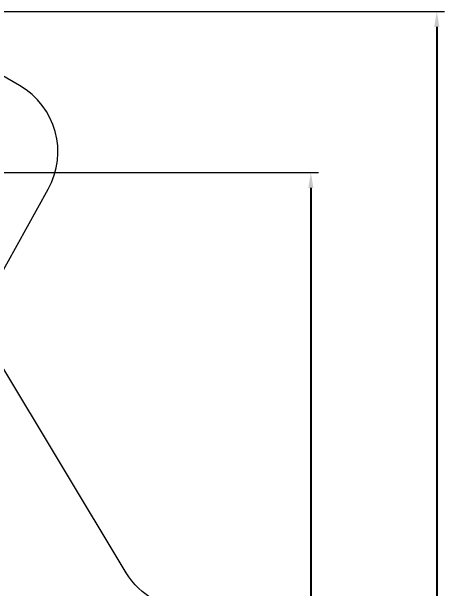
# Model space of a CAD drawing. Header units: millimetres. Extents: x -12977 to 11786, y -11805 to 10558.
# Drawn here: x 6140 to 11786, y 3033 to 10558 of the extents above; entities that cross this region are included whole.
import ezdxf

# ---------------------------------------------------------------- set-up
doc = ezdxf.new("R2010")
doc.units = ezdxf.units.MM
for name, color, linetype in [('DIKOM_ЗОНА', 80, 'Continuous'), ('DIKOM_РАЗМЕР_ЗОНА', 7, 'Continuous'), ('DIKOM_РАЗМЕР_ОБЪЕКТА', 7, 'Continuous')]:
    doc.layers.add(name, color=color, linetype=linetype)
doc.styles.add('style1', font='arial.ttf', dxfattribs={"width": 0.8})
doc.dimstyles.new('1-50', dxfattribs={"dimtxt": 300, "dimasz": 200, "dimexe": 100, "dimexo": 0, "dimgap": 100, "dimtad": 1, "dimtxsty": 'style1', "dimcen": 200, "dimclrd": 7, "dimclre": 7, "dimclrt": 7, "dimadec": 1, "dimazin": 2, "dimtfac": 1, "dimtmove": 0, "dimatfit": 2, "dimfxl": 0, "dimlwd": 25, "dimlwe": 18, "dimarcsym": 0})

# ---------------------------------------------------------------- blocks, each defined once
blk = doc.blocks.new('*D10')
at = {"layer": 'Defpoints', "color": 0, "transparency": 16777216}
for p in [(4270.3, 8458.2), (2861.7, -8997.1), (10043.4, -8997.1)]:
    blk.add_point(p, dxfattribs=at)
at = {"layer": 'DIKOM_РАЗМЕР_ОБЪЕКТА', "color": 7, "lineweight": 18, "transparency": 16777216}
for p, q in [((4270.3, 8458.2), (10143.4, 8458.2)), ((2861.7, -8997.1), (10143.4, -8997.1))]:
    blk.add_line(p, q, dxfattribs=at)
at = {"layer": 'DIKOM_РАЗМЕР_ОБЪЕКТА', "color": 7, "lineweight": 25, "transparency": 16777216}
blk.add_line((10043.4, 8258.2), (10043.4, -8797.1), dxfattribs=at)
at = {"layer": 'DIKOM_РАЗМЕР_ОБЪЕКТА', "color": 7, "transparency": 16777216}
for points in [[(10010, 8258.2), (10076.7, 8258.2), (10043.4, 8458.2)], [(10010, -8797.1), (10076.7, -8797.1), (10043.4, -8997.1)]]:
    blk.add_solid(points, dxfattribs=at)
at = {"layer": 'DIKOM_РАЗМЕР_ОБЪЕКТА', "color": 7, "transparency": 16777216, "insert": (9790.2, -3229.2), "char_height": 300, "attachment_point": 5, "rotation": 90, "style": 'style1'}
blk.add_mtext('17450', dxfattribs=at)
blk = doc.blocks.new('*D11')
at = {"layer": 'Defpoints', "color": 0, "transparency": 16777216}
for p in [(4304.4, 10557.6), (2504.1, -11339.7), (11686.1, -11339.7)]:
    blk.add_point(p, dxfattribs=at)
at = {"layer": 'DIKOM_РАЗМЕР_ЗОНА', "color": 7, "lineweight": 18, "transparency": 16777216}
for p, q in [((4304.4, 10557.6), (11786.1, 10557.6)), ((2504.1, -11339.7), (11786.1, -11339.7))]:
    blk.add_line(p, q, dxfattribs=at)
at = {"layer": 'DIKOM_РАЗМЕР_ЗОНА', "color": 7, "lineweight": 25, "transparency": 16777216}
blk.add_line((11686.1, 10357.6), (11686.1, -11139.7), dxfattribs=at)
at = {"layer": 'DIKOM_РАЗМЕР_ЗОНА', "color": 7, "transparency": 16777216}
for points in [[(11652.7, 10357.6), (11719.4, 10357.6), (11686.1, 10557.6)], [(11652.7, -11139.7), (11719.4, -11139.7), (11686.1, -11339.7)]]:
    blk.add_solid(points, dxfattribs=at)
at = {"layer": 'DIKOM_РАЗМЕР_ЗОНА', "color": 7, "transparency": 16777216, "insert": (11432.9, -3192), "char_height": 300, "attachment_point": 5, "rotation": 90, "style": 'style1'}
blk.add_mtext('21900', dxfattribs=at)

msp = doc.modelspace()

# ---------------------------------------------------------------- linework, layer by layer
at = {"layer": 'DIKOM_ЗОНА', "color": 3, "lineweight": 15}
msp.add_lwpolyline([(-2507.202, -4450.46), (1665.068, -10883.842, 0.39903802), (3003.775, -11205.915), (4834.021, -10150.06, 0.41437464), (5200.241, -8783.684), (4565.381, -7684.599, -0.26519557), (4560.081, -6693.532), (7551.499, -1384.394, -0.27074399), (8422.655, -875.282), (9764.971, -875.192, 0.41421356), (10764.904, 124.875), (10764.795, 1754.879, 0.41421356), (9764.728, 2754.812), (8491.935, 2754.726, -0.26290717), (7635.451, 3238.442), (5957.605, 6021.668, -0.26907913), (5940.744, 7025.176), (6617.947, 8238.966, 0.40993648), (6244.612, 9592.248), (4804.339, 10423.661, 0.41844548), (3431.216, 10044.998), (2914.359, 9119.036, -0.27181865), (2041.245, 8606.431), (-1106.213, 8606.22)], format="xyb", dxfattribs=at)

# ---------------------------------------------------------------- dimensions: what is measured, and where the dimension line sits
at = {"layer": 'DIKOM_РАЗМЕР_ЗОНА'}
dim = msp.add_linear_dim(base=(11686.061, -11339.718), p1=(4304.397, 10557.602), p2=(2504.073, -11339.718), angle=90, text='21900', dimstyle='1-50', dxfattribs=at)
dim.commit()
dim.dimension.update_dxf_attribs({"geometry": '*D11', "text_midpoint": (11686.061, -3191.969), "dimtype": 160})
at = {"layer": 'DIKOM_РАЗМЕР_ОБЪЕКТА'}
dim = msp.add_linear_dim(base=(10043.372, -8997.089), p1=(4270.308, 8458.216), p2=(2861.678, -8997.089), angle=90, text='17450', dimstyle='1-50', dxfattribs=at)
dim.commit()
dim.dimension.update_dxf_attribs({"geometry": '*D10', "text_midpoint": (10043.372, -3229.158), "dimtype": 160})

doc.saveas('drawing.dxf')
